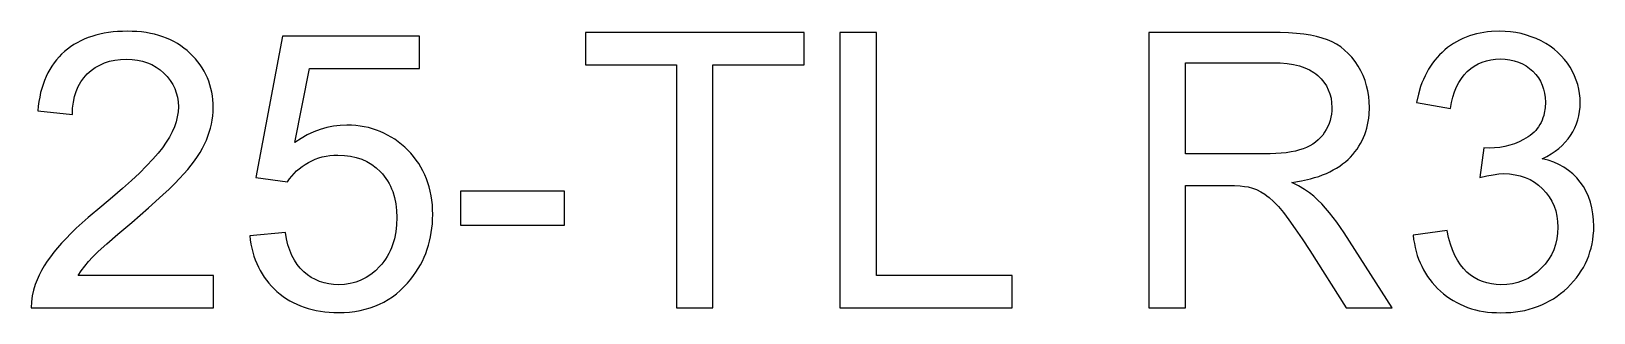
# Model space of a CAD drawing. Header units: millimetres. Extents: x -6.1 to 6.1, y -1.1 to 1.1.
import ezdxf

# ---------------------------------------------------------------- set-up
doc = ezdxf.new("R2010")
doc.units = ezdxf.units.MM
doc.layers.add('LASER_MARK', color=7, linetype='Continuous')

msp = doc.modelspace()

# ---------------------------------------------------------------- linework, layer by layer
at = {"layer": 'LASER_MARK'}
for points in [[(-4.676, -0.808), (-5.732, -0.808), (-5.709, -0.772), (-5.682, -0.736), (-5.653, -0.7), (-5.621, -0.665), (-5.576, -0.621), (-5.51, -0.561), (-5.423, -0.485), (-5.315, -0.394), (-5.183, -0.28), (-5.071, -0.178), (-5.022, -0.133), (-4.979, -0.09), (-4.941, -0.051), (-4.908, -0.015), (-4.878, 0.02), (-4.851, 0.054), (-4.825, 0.087), (-4.802, 0.12), (-4.781, 0.153), (-4.763, 0.185), (-4.746, 0.217), (-4.732, 0.248), (-4.72, 0.279), (-4.709, 0.311), (-4.7, 0.342), (-4.692, 0.374), (-4.687, 0.406), (-4.682, 0.438), (-4.68, 0.47), (-4.679, 0.502), (-4.68, 0.534), (-4.682, 0.565), (-4.685, 0.595), (-4.69, 0.624), (-4.697, 0.653), (-4.705, 0.681), (-4.714, 0.709), (-4.724, 0.736), (-4.736, 0.762), (-4.75, 0.788), (-4.765, 0.813), (-4.781, 0.837), (-4.798, 0.861), (-4.817, 0.884), (-4.838, 0.906), (-4.86, 0.928), (-4.883, 0.949), (-4.907, 0.968), (-4.932, 0.987), (-4.958, 1.003), (-4.985, 1.019), (-5.013, 1.033), (-5.043, 1.046), (-5.073, 1.057), (-5.104, 1.067), (-5.136, 1.076), (-5.169, 1.083), (-5.203, 1.089), (-5.239, 1.094), (-5.275, 1.097), (-5.312, 1.099), (-5.35, 1.1), (-5.388, 1.099), (-5.425, 1.098), (-5.461, 1.094), (-5.496, 1.09), (-5.53, 1.084), (-5.563, 1.078), (-5.595, 1.07), (-5.626, 1.06), (-5.656, 1.05), (-5.685, 1.038), (-5.713, 1.025), (-5.741, 1.01), (-5.767, 0.995), (-5.792, 0.978), (-5.816, 0.96), (-5.839, 0.941), (-5.862, 0.92), (-5.882, 0.899), (-5.902, 0.876), (-5.921, 0.852), (-5.938, 0.827), (-5.954, 0.801), (-5.969, 0.774), (-5.983, 0.745), (-5.995, 0.716), (-6.007, 0.685), (-6.017, 0.653), (-6.026, 0.62), (-6.033, 0.586), (-6.04, 0.551), (-6.045, 0.515), (-6.049, 0.477), (-5.778, 0.449), (-5.776, 0.499), (-5.77, 0.545), (-5.761, 0.589), (-5.748, 0.63), (-5.732, 0.668), (-5.712, 0.704), (-5.689, 0.737), (-5.662, 0.767), (-5.632, 0.793), (-5.6, 0.817), (-5.565, 0.836), (-5.528, 0.853), (-5.489, 0.865), (-5.447, 0.874), (-5.403, 0.879), (-5.356, 0.881), (-5.312, 0.879), (-5.27, 0.874), (-5.23, 0.866), (-5.193, 0.854), (-5.157, 0.839), (-5.124, 0.82), (-5.092, 0.799), (-5.063, 0.773), (-5.037, 0.745), (-5.014, 0.716), (-4.995, 0.685), (-4.979, 0.653), (-4.967, 0.619), (-4.958, 0.584), (-4.953, 0.547), (-4.951, 0.508), (-4.953, 0.47), (-4.959, 0.432), (-4.968, 0.393), (-4.982, 0.354), (-4.999, 0.314), (-5.02, 0.273), (-5.045, 0.232), (-5.074, 0.19), (-5.109, 0.146), (-5.15, 0.099), (-5.199, 0.047), (-5.254, -0.008), (-5.317, -0.067), (-5.387, -0.129), (-5.464, -0.196), (-5.549, -0.266), (-5.655, -0.356), (-5.703, -0.398), (-5.748, -0.44), (-5.79, -0.48), (-5.828, -0.519), (-5.863, -0.556), (-5.894, -0.592), (-5.923, -0.627), (-5.95, -0.663), (-5.975, -0.698), (-5.998, -0.734), (-6.019, -0.77), (-6.037, -0.806), (-6.054, -0.842), (-6.068, -0.878), (-6.083, -0.923), (-6.093, -0.968), (-6.098, -1.015), (-6.099, -1.062), (-4.676, -1.062)], [(4.954, -0.458), (4.689, -0.493), (4.693, -0.527), (4.699, -0.559), (4.705, -0.591), (4.713, -0.622), (4.722, -0.652), (4.732, -0.681), (4.743, -0.71), (4.756, -0.737), (4.77, -0.764), (4.785, -0.79), (4.802, -0.816), (4.82, -0.84), (4.839, -0.864), (4.859, -0.887), (4.88, -0.91), (4.903, -0.931), (4.927, -0.952), (4.951, -0.971), (4.977, -0.989), (5.003, -1.005), (5.03, -1.02), (5.057, -1.034), (5.085, -1.047), (5.114, -1.058), (5.144, -1.068), (5.175, -1.076), (5.206, -1.084), (5.238, -1.089), (5.271, -1.094), (5.304, -1.097), (5.339, -1.099), (5.374, -1.1), (5.413, -1.099), (5.451, -1.097), (5.488, -1.093), (5.524, -1.088), (5.56, -1.081), (5.594, -1.072), (5.628, -1.062), (5.661, -1.051), (5.693, -1.038), (5.724, -1.023), (5.755, -1.007), (5.784, -0.99), (5.813, -0.971), (5.841, -0.95), (5.868, -0.928), (5.894, -0.904), (5.919, -0.879), (5.942, -0.854), (5.964, -0.827), (5.984, -0.801), (6.002, -0.773), (6.019, -0.745), (6.034, -0.716), (6.048, -0.686), (6.06, -0.656), (6.07, -0.625), (6.079, -0.594), (6.086, -0.562), (6.092, -0.529), (6.096, -0.495), (6.099, -0.461), (6.099, -0.426), (6.098, -0.375), (6.093, -0.326), (6.084, -0.279), (6.073, -0.235), (6.058, -0.192), (6.04, -0.152), (6.018, -0.114), (5.994, -0.079), (5.966, -0.045), (5.935, -0.015), (5.902, 0.012), (5.867, 0.037), (5.828, 0.058), (5.787, 0.076), (5.743, 0.092), (5.697, 0.104), (5.732, 0.122), (5.766, 0.141), (5.797, 0.162), (5.826, 0.184), (5.852, 0.207), (5.877, 0.232), (5.899, 0.258), (5.919, 0.286), (5.936, 0.315), (5.951, 0.345), (5.964, 0.376), (5.975, 0.407), (5.983, 0.439), (5.989, 0.472), (5.992, 0.506), (5.994, 0.54), (5.992, 0.577), (5.989, 0.613), (5.983, 0.648), (5.974, 0.683), (5.963, 0.718), (5.949, 0.752), (5.933, 0.785), (5.915, 0.818), (5.894, 0.85), (5.871, 0.88), (5.846, 0.908), (5.819, 0.935), (5.79, 0.96), (5.758, 0.983), (5.724, 1.005), (5.688, 1.024), (5.651, 1.042), (5.612, 1.057), (5.573, 1.07), (5.533, 1.081), (5.492, 1.089), (5.45, 1.095), (5.407, 1.099), (5.364, 1.1), (5.301, 1.098), (5.271, 1.095), (5.241, 1.091), (5.212, 1.086), (5.184, 1.079), (5.156, 1.072), (5.129, 1.063), (5.103, 1.054), (5.077, 1.043), (5.052, 1.031), (5.027, 1.018), (5.004, 1.004), (4.98, 0.988), (4.958, 0.972), (4.936, 0.954), (4.915, 0.935), (4.895, 0.915), (4.876, 0.895), (4.858, 0.873), (4.841, 0.851), (4.825, 0.827), (4.809, 0.803), (4.795, 0.778), (4.782, 0.752), (4.77, 0.724), (4.758, 0.696), (4.748, 0.667), (4.73, 0.607), (4.716, 0.542), (4.98, 0.495), (4.989, 0.542), (4.999, 0.586), (5.013, 0.627), (5.028, 0.665), (5.046, 0.699), (5.066, 0.731), (5.088, 0.76), (5.112, 0.786), (5.139, 0.808), (5.167, 0.828), (5.197, 0.845), (5.228, 0.858), (5.261, 0.869), (5.296, 0.877), (5.332, 0.881), (5.369, 0.883), (5.407, 0.881), (5.444, 0.877), (5.478, 0.869), (5.511, 0.859), (5.542, 0.845), (5.571, 0.829), (5.598, 0.81), (5.623, 0.787), (5.647, 0.763), (5.667, 0.736), (5.683, 0.709), (5.697, 0.679), (5.708, 0.648), (5.716, 0.616), (5.72, 0.582), (5.722, 0.546), (5.72, 0.502), (5.713, 0.461), (5.709, 0.441), (5.703, 0.422), (5.696, 0.404), (5.688, 0.387), (5.679, 0.37), (5.669, 0.354), (5.658, 0.339), (5.646, 0.325), (5.633, 0.311), (5.618, 0.298), (5.603, 0.286), (5.587, 0.275), (5.552, 0.254), (5.517, 0.236), (5.481, 0.221), (5.443, 0.209), (5.405, 0.199), (5.365, 0.192), (5.324, 0.188), (5.283, 0.187), (5.24, 0.189), (5.211, -0.043), (5.264, -0.03), (5.313, -0.021), (5.358, -0.015), (5.397, -0.013), (5.442, -0.015), (5.485, -0.021), (5.526, -0.03), (5.565, -0.043), (5.602, -0.059), (5.636, -0.08), (5.669, -0.104), (5.7, -0.131), (5.728, -0.162), (5.752, -0.195), (5.772, -0.229), (5.789, -0.266), (5.802, -0.304), (5.811, -0.345), (5.817, -0.387), (5.819, -0.432), (5.817, -0.479), (5.811, -0.523), (5.801, -0.566), (5.787, -0.607), (5.769, -0.646), (5.747, -0.683), (5.72, -0.719), (5.69, -0.752), (5.657, -0.782), (5.622, -0.808), (5.586, -0.831), (5.547, -0.849), (5.507, -0.863), (5.465, -0.873), (5.421, -0.879), (5.375, -0.881), (5.337, -0.88), (5.3, -0.875), (5.264, -0.867), (5.23, -0.856), (5.197, -0.842), (5.166, -0.825), (5.137, -0.805), (5.109, -0.782), (5.082, -0.755), (5.058, -0.725), (5.036, -0.69), (5.015, -0.652), (4.997, -0.609), (4.981, -0.563), (4.966, -0.512)], [(-4.115, -0.474), (-4.393, -0.498), (-4.389, -0.531), (-4.384, -0.564), (-4.377, -0.596), (-4.37, -0.627), (-4.361, -0.657), (-4.351, -0.687), (-4.339, -0.715), (-4.326, -0.743), (-4.313, -0.77), (-4.297, -0.796), (-4.281, -0.821), (-4.263, -0.845), (-4.245, -0.869), (-4.224, -0.891), (-4.203, -0.913), (-4.181, -0.934), (-4.157, -0.954), (-4.132, -0.973), (-4.107, -0.99), (-4.081, -1.006), (-4.054, -1.021), (-4.026, -1.034), (-3.997, -1.046), (-3.968, -1.057), (-3.937, -1.067), (-3.906, -1.075), (-3.874, -1.082), (-3.841, -1.088), (-3.807, -1.093), (-3.773, -1.096), (-3.737, -1.098), (-3.701, -1.099), (-3.657, -1.098), (-3.614, -1.094), (-3.572, -1.089), (-3.531, -1.082), (-3.492, -1.073), (-3.454, -1.062), (-3.416, -1.048), (-3.38, -1.033), (-3.346, -1.016), (-3.312, -0.996), (-3.28, -0.975), (-3.249, -0.951), (-3.219, -0.926), (-3.19, -0.898), (-3.162, -0.869), (-3.136, -0.837), (-3.115, -0.81), (-3.096, -0.783), (-3.078, -0.754), (-3.061, -0.726), (-3.046, -0.696), (-3.032, -0.666), (-3.019, -0.636), (-3.008, -0.604), (-2.998, -0.572), (-2.989, -0.54), (-2.982, -0.507), (-2.976, -0.473), (-2.971, -0.439), (-2.968, -0.404), (-2.966, -0.368), (-2.965, -0.332), (-2.966, -0.294), (-2.968, -0.257), (-2.972, -0.221), (-2.977, -0.185), (-2.984, -0.151), (-2.992, -0.117), (-3.002, -0.085), (-3.014, -0.053), (-3.027, -0.022), (-3.041, 0.008), (-3.057, 0.037), (-3.074, 0.066), (-3.093, 0.093), (-3.114, 0.12), (-3.136, 0.146), (-3.159, 0.17), (-3.184, 0.194), (-3.209, 0.216), (-3.235, 0.237), (-3.262, 0.256), (-3.289, 0.273), (-3.317, 0.289), (-3.346, 0.304), (-3.375, 0.317), (-3.405, 0.328), (-3.436, 0.338), (-3.467, 0.347), (-3.499, 0.353), (-3.532, 0.359), (-3.566, 0.363), (-3.6, 0.365), (-3.635, 0.366), (-3.688, 0.364), (-3.74, 0.357), (-3.792, 0.347), (-3.843, 0.332), (-3.894, 0.313), (-3.944, 0.29), (-3.993, 0.262), (-4.042, 0.231), (-3.926, 0.809), (-3.067, 0.809), (-3.067, 1.062), (-4.137, 1.062), (-4.346, -0.044), (-4.098, -0.076), (-4.082, -0.054), (-4.065, -0.032), (-4.047, -0.012), (-4.028, 0.008), (-4.007, 0.026), (-3.985, 0.043), (-3.961, 0.059), (-3.936, 0.074), (-3.91, 0.088), (-3.883, 0.1), (-3.855, 0.11), (-3.827, 0.118), (-3.798, 0.124), (-3.768, 0.129), (-3.737, 0.131), (-3.705, 0.132), (-3.655, 0.13), (-3.608, 0.124), (-3.562, 0.114), (-3.519, 0.099), (-3.479, 0.081), (-3.441, 0.059), (-3.406, 0.032), (-3.373, 0.001), (-3.357, -0.015), (-3.343, -0.033), (-3.33, -0.051), (-3.317, -0.07), (-3.306, -0.09), (-3.295, -0.11), (-3.286, -0.131), (-3.277, -0.153), (-3.264, -0.199), (-3.254, -0.248), (-3.248, -0.3), (-3.246, -0.355), (-3.248, -0.413), (-3.254, -0.468), (-3.264, -0.521), (-3.279, -0.57), (-3.288, -0.593), (-3.297, -0.616), (-3.308, -0.638), (-3.32, -0.659), (-3.333, -0.68), (-3.347, -0.7), (-3.362, -0.719), (-3.378, -0.737), (-3.412, -0.771), (-3.448, -0.8), (-3.485, -0.825), (-3.505, -0.836), (-3.525, -0.845), (-3.545, -0.854), (-3.566, -0.861), (-3.587, -0.867), (-3.609, -0.872), (-3.654, -0.879), (-3.701, -0.881), (-3.74, -0.88), (-3.777, -0.875), (-3.813, -0.867), (-3.848, -0.856), (-3.881, -0.841), (-3.913, -0.824), (-3.943, -0.803), (-3.972, -0.779), (-3.999, -0.752), (-4.023, -0.722), (-4.045, -0.688), (-4.064, -0.652), (-4.081, -0.612), (-4.095, -0.569), (-4.106, -0.523)], [(-1.063, -1.062), (-0.778, -1.062), (-0.778, 0.837), (-0.066, 0.837), (-0.066, 1.091), (-1.773, 1.091), (-1.773, 0.837), (-1.063, 0.837)], [(0.214, -1.062), (1.56, -1.062), (1.56, -0.808), (0.499, -0.808), (0.499, 1.091), (0.214, 1.091)], [(2.627, -1.062), (2.912, -1.062), (2.912, -0.106), (3.243, -0.106), (3.294, -0.106), (3.338, -0.108), (3.373, -0.112), (3.401, -0.116), (3.434, -0.126), (3.467, -0.138), (3.499, -0.154), (3.531, -0.173), (3.548, -0.185), (3.564, -0.198), (3.599, -0.23), (3.637, -0.27), (3.676, -0.317), (3.719, -0.374), (3.768, -0.443), (3.822, -0.523), (3.882, -0.614), (4.167, -1.062), (4.525, -1.062), (4.15, -0.476), (4.122, -0.434), (4.094, -0.393), (4.065, -0.355), (4.035, -0.318), (4.006, -0.283), (3.976, -0.25), (3.945, -0.219), (3.914, -0.189), (3.881, -0.163), (3.842, -0.136), (3.795, -0.109), (3.742, -0.082), (3.817, -0.07), (3.887, -0.054), (3.92, -0.044), (3.952, -0.034), (3.982, -0.023), (4.012, -0.011), (4.04, 0.002), (4.066, 0.016), (4.092, 0.03), (4.116, 0.046), (4.139, 0.063), (4.161, 0.08), (4.181, 0.098), (4.2, 0.117), (4.218, 0.137), (4.235, 0.158), (4.251, 0.179), (4.265, 0.201), (4.279, 0.223), (4.291, 0.245), (4.302, 0.269), (4.312, 0.293), (4.32, 0.317), (4.328, 0.342), (4.334, 0.368), (4.339, 0.394), (4.343, 0.42), (4.346, 0.448), (4.349, 0.504), (4.347, 0.548), (4.343, 0.591), (4.336, 0.633), (4.326, 0.674), (4.314, 0.714), (4.298, 0.753), (4.28, 0.791), (4.259, 0.828), (4.236, 0.864), (4.211, 0.896), (4.183, 0.926), (4.154, 0.953), (4.124, 0.977), (4.091, 0.999), (4.056, 1.017), (4.02, 1.033), (3.98, 1.047), (3.936, 1.059), (3.888, 1.069), (3.835, 1.077), (3.779, 1.083), (3.717, 1.088), (3.652, 1.09), (3.582, 1.091), (2.627, 1.091)], [(2.912, 0.141), (2.912, 0.853), (3.594, 0.853), (3.652, 0.852), (3.705, 0.847), (3.755, 0.839), (3.801, 0.829), (3.843, 0.815), (3.881, 0.798), (3.914, 0.778), (3.93, 0.767), (3.944, 0.755), (3.97, 0.729), (3.993, 0.702), (4.012, 0.673), (4.027, 0.643), (4.039, 0.611), (4.048, 0.577), (4.053, 0.541), (4.055, 0.504), (4.054, 0.478), (4.051, 0.453), (4.047, 0.428), (4.041, 0.403), (4.033, 0.379), (4.023, 0.356), (4.011, 0.333), (3.998, 0.311), (3.983, 0.289), (3.966, 0.269), (3.947, 0.251), (3.927, 0.234), (3.905, 0.218), (3.882, 0.205), (3.857, 0.192), (3.83, 0.181), (3.801, 0.172), (3.77, 0.164), (3.736, 0.157), (3.699, 0.151), (3.659, 0.147), (3.617, 0.144), (3.572, 0.142), (3.525, 0.141)], [(-2.749, -0.416), (-1.937, -0.416), (-1.937, -0.15), (-2.749, -0.15)]]:
    msp.add_lwpolyline(points, close=True, dxfattribs=at)

doc.saveas('drawing.dxf')
